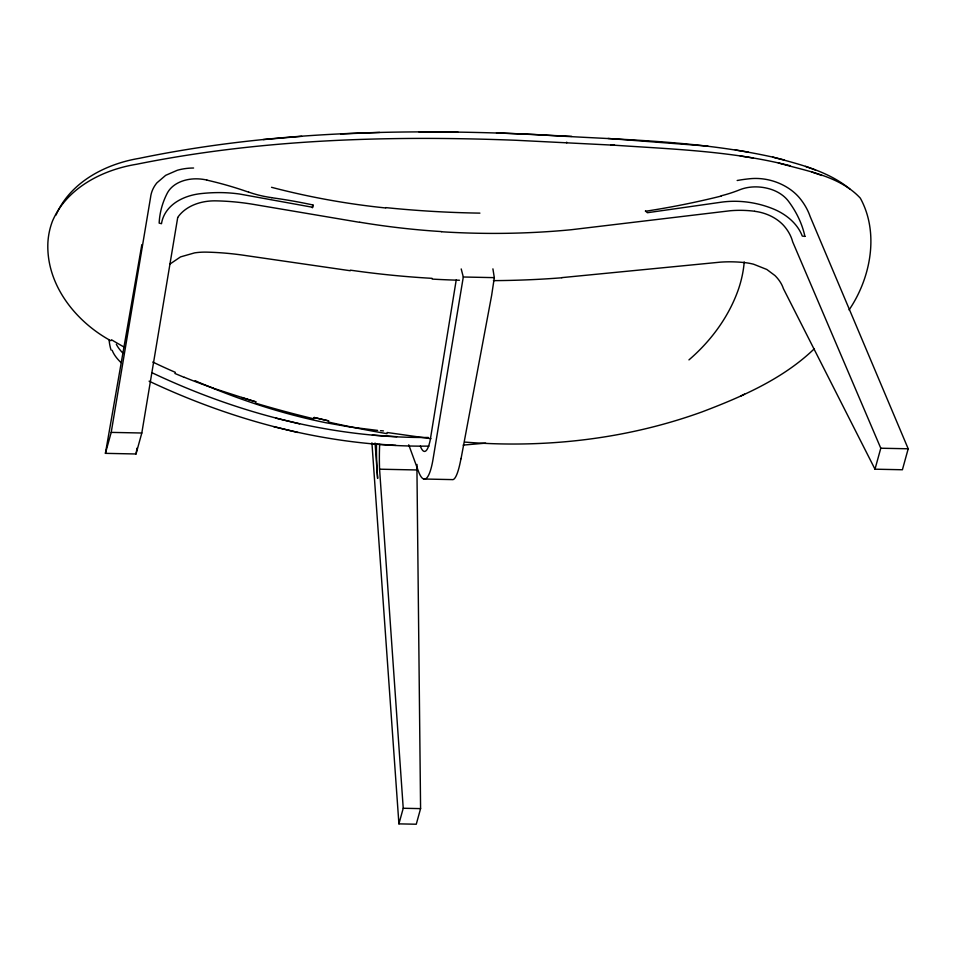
<?xml version="1.0" encoding="UTF-8"?>
<svg xmlns="http://www.w3.org/2000/svg" width="956" height="956" viewBox="0 0 956 956"><rect width="100%" height="100%" fill="white"/><g stroke="black" fill="none" stroke-linecap="round" stroke-linejoin="round"><path stroke-width="1.43" d="M271.624 197.713A393.49 291.652 12.1 0 1 312.899 204.966L312.684 207.285L239.609 194.032A113.358 83.997 12.1 0 0 216.916 192.61A136.182 100.906 12.1 0 0 200.891 193.614A56.237 41.67 12.1 0 0 178.808 200.437A51.851 38.443 12.1 0 0 161.492 223.704L159.15 223.095A131.665 97.608 12.3 0 1 167.264 193.184A35.193 26.075 12.1 0 1 176.322 183.887A36.256 26.864 12.1 0 1 206.902 180.063M461.21 268.947L463.302 277.001L433.211 458.199A64.65 12.32 89.2 0 1 418.453 471.32L408.738 444.803M492.914 268.863L494.312 277.646L491.659 295.296L461.031 458.772M456.215 280L430.272 439.772A46.808 8.927 89.2 0 1 420.353 446.153C326.39 445.735 233.778 421.07 149.088 381.169M177.696 217.586L141.811 433.008L136.015 453.981L105.411 453.347L111.207 432.387L150.57 197.366A48.625 36.029 12.1 0 1 156.915 182.847L165.687 175.33L177.29 170.276A51.05 37.798 12 0 1 193.59 168.017M105.411 453.347L141.835 244.664M136.015 453.981L137.031 448.113M312.361 207.822L312.911 204.907M379.568 469.193L416.947 469.97L420.58 808.621L416.266 824.227L398.915 823.869L403.229 808.262L379.568 469.193A60.3 11.496 89.2 0 1 379.663 444.421M737.172 180.505A132.968 98.456 12 0 1 749.946 178.724A45.183 33.472 12 0 1 777.766 182.704A48.756 36.137 12 0 1 800.005 198.489A78.165 57.969 11.9 0 1 810.102 216.415L908.2 448.782L902.404 469.755L874.991 469.193L880.787 448.221L792.667 241.796A52.795 39.172 12 0 0 784.494 226.453A38.479 28.513 12.1 0 0 754.643 211.3M56.01 215.052C70.218 182.249 105.411 163.942 139.277 158.338L139.373 158.314C269.078 131.426 402.679 128.51 534.607 134.473C614.051 139.875 694.63 139.707 772.699 157.095C799.407 164.241 828.135 171.088 849.872 189.025M849.071 309.923C870.725 278.112 879.472 232.929 860.316 198.143C839.571 175.808 806.302 171.088 778.292 162.902C724.564 150.857 669.367 148.945 614.648 145.228L516.109 140.281C389.403 135.358 261.323 139.05 136.696 164.241L136.6 164.265C102.579 169.762 67.004 187.818 52.616 220.752A122.499 90.007 30.8 0 0 47.896 242.489C45.936 284.41 75.464 321.539 110.86 340.766M170.096 263.976L180.517 256.901L194.618 252.874A51.074 33.436 9.7 0 1 206.627 252.133A204.907 134.115 9.7 0 1 246.373 255.658L350.29 270.739M814.381 348.701C783.024 378.899 742.334 396.573 702.218 411.833C627.112 439.043 546.055 448.364 466.564 442.222L464.771 442.09M688.953 359.886C710.965 340.981 728.831 316.783 738.45 289.274A164.719 109.307 -30.5 0 0 744.21 261.956M744.557 394.147L740.577 396.131M212.961 388.124L247.174 399.178M485.66 443.142L463.158 445.09M301.714 136.326L263.187 139.6M561.746 277.634L720.489 262.135A94.345 61.746 9.7 0 1 744.891 262.637A40.522 26.529 9.7 0 1 753.639 264.238L766.82 269.473L774.958 275.555A48.911 32.157 9.5 0 1 783.37 288.581L874.991 469.193M379.687 132.442L340.599 133.948M457.793 131.904L418.812 131.773M428.372 437.466C332.7 438.326 238.152 413.518 152.028 372.744M420.353 446.153L428.945 446.117M463.302 277.001L494.312 277.646M111.207 432.387L141.811 433.008M880.787 448.221L908.2 448.782M423.747 479.016L452.212 479.601A64.65 10.169 -87.6 0 0 460.995 458.51M403.229 808.262L420.58 808.621M571.819 136.385L496.487 132.824M610.645 144.894L614.565 145.145M372.362 435.088L396.788 436.689M371.239 443.739L395.844 445.353M707.966 146.125L607.992 138.453M377.608 430.415L349.956 426.985L326.008 422.755C282.785 413.972 240.649 400.253 200.127 382.878M380.524 430.666L383.44 430.917M430.953 438.685L387.072 432.494M804.928 236.383L802.263 236.084A50.847 37.726 12 0 0 773.153 208.874A77.197 57.217 12.1 0 0 720.035 202.373L647.391 212.722L645.396 210.989M753.4 158.039L740.195 155.936M748.261 152.088L735.295 149.901M359.743 222.354L256.077 204.823A195.705 145.037 12.1 0 0 216.379 200.868A48.194 35.742 12.1 0 0 177.637 217.55M789.967 165.663L778.292 162.902M273.798 426.675L297.854 432.482M275.734 418.083L299.587 423.867M784.171 159.939L772.699 157.095M247.138 399.19L256.053 401.89L241.641 397.493M821.837 175.486L811.74 171.949M815.432 170.025L805.538 166.392M184.293 377.393L174.864 373.449M195.155 380.715L198.872 382.352M375.063 443.034L377.644 478.43A78.189 14.902 89.2 0 1 376.473 444.875M371.92 442.831L398.915 823.869M804.904 236.395A125.965 93.461 11.9 0 0 788.389 201.13A31.393 23.255 12 0 0 769.723 188.929A37.714 27.939 12.1 0 0 739.717 189.79A138.345 102.447 12 0 1 721.218 195.789M721.35 196.028A737.303 546.031 12 0 1 645.515 211.264M479.912 213.128A832.437 616.919 12.1 0 1 385.722 207.607M385.71 207.966A559.869 414.868 12.1 0 1 271.528 187.304M441.457 231.579A603.845 447.575 12.1 0 1 359.767 222.222M432.064 278.339A630.494 412.896 9.7 0 1 350.35 270.154M441.457 231.758A647.726 480.378 12.1 0 0 571.174 229.739L730.253 210.75A89.936 66.645 12.1 0 1 754.643 211.252M561.805 277.778A676.262 444.098 9.7 0 1 493.427 280.634M459.442 280.251A676.262 444.098 9.7 0 1 432.136 279.092M206.89 180.122A282.211 209.137 12.1 0 1 248.62 192.168M271.624 197.629A86.183 63.837 12.1 0 1 248.656 192.096M111.039 350.027A204.393 82.336 20.4 0 1 109.103 339.774M121.006 362.587A58.149 23.362 20.9 0 1 112.199 350.302M123.145 353.373A58.447 23.47 20.9 0 1 116.321 344.268M175.354 372.338A544.442 533.675 -1.2 0 1 152.781 362.025M124.208 347.124A544.442 533.675 -1.2 0 1 111.482 339.774M213.009 387.993A527.569 520.303 -7.4 0 1 184.341 377.273M313.855 418.824A938.601 764.262 24.8 0 1 255.754 403.217M387.025 433.666A933.403 753.663 24.5 0 1 328.482 422.062M416.816 470.065A60.312 9.285 -87.3 0 1 417.007 464.449M567.063 142.528L566.334 142.492L567.063 142.528M328.613 420.891L314.046 417.485L328.613 420.891"/></g></svg>
